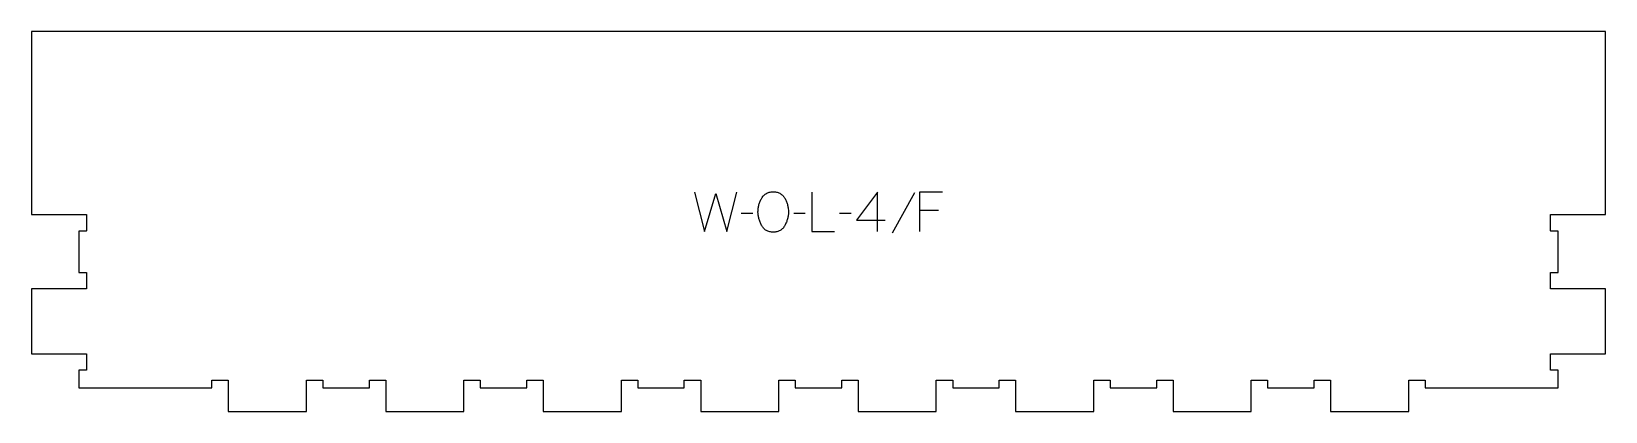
# Model space of a CAD drawing. Extents: x 0 to 1199, y 0 to 289.
import ezdxf

# ---------------------------------------------------------------- set-up
doc = ezdxf.new("R2010")
doc.units = 0
doc.layers.add('1_ANYTOOL_1MMDEEP_LABELS_S', color=2, linetype='CONTINUOUS')
doc.layers.add('4_ANYTOOL_CUTTHROUGH_OUTSI', color=5, linetype='CONTINUOUS')

msp = doc.modelspace()

# ---------------------------------------------------------------- linework, layer by layer
at = {"layer": '1_ANYTOOL_1MMDEEP_LABELS_S'}
for p, q in [((672.993064, 166.603795), (655.80735, 135.832366)), ((549.60735, 150.960938), (540.821636, 150.875223)), ((589.635922, 150.960938), (580.850207, 150.875223)), ((624.521636, 150.960938), (615.735922, 150.875223)), ((628.80735, 145.732366), (650.578779, 145.732366)), ((691.078779, 153.103795), (676.593064, 153.103795))]:
    msp.add_line(p, q, dxfattribs=at)
for points in [[(505.250207, 167.075223), (512.964493, 137.075223), (521.40735, 166.175223), (529.893064, 137.075223), (537.393064, 167.075223)], [(594.778779, 167.075223), (594.778779, 137.075223), (611.878779, 137.075223)], [(644.793064, 137.075223), (644.835922, 167.11808), (628.80735, 145.732366)], [(694.250207, 167.075223), (676.593064, 167.075223), (676.593064, 137.075223)]]:
    msp.add_lwpolyline(points, dxfattribs=at)
msp.add_lwpolyline([(565.678779, 167.41808, -0.064784), (568.352734, 167.070159, -0.088904), (570.778779, 165.939509, -0.05419), (572.701343, 164.247379, -0.051179), (574.228779, 162.189509, -0.041653), (575.410978, 159.760736, -0.036749), (576.200207, 157.175223, -0.024892), (576.657987, 154.55596, -0.030823), (576.821636, 151.903795, -0.034269), (576.645116, 149.331298, -0.031918), (576.130564, 146.803795, -0.031725), (575.242377, 144.194398, -0.026303), (574.05735, 141.703795, -0.058719), (572.53357, 139.542047, -0.077745), (570.49485, 137.878795, -0.077243), (568.007862, 136.899957, -0.055252), (565.335922, 136.603795, -0.054051), (562.581997, 136.902374, -0.077615), (560.016279, 137.900223, -0.078558), (557.941205, 139.587297, -0.060481), (556.400207, 141.789509, -0.02629), (555.213547, 144.328728, -0.031299), (554.326993, 146.985938, -0.031469), (553.811954, 149.572753, -0.033416), (553.635922, 152.203795, -0.032847), (553.814599, 154.920743, -0.035049), (554.359136, 157.587723, -0.03503), (555.27511, 160.164762, -0.032231), (556.528779, 162.596652, -0.062518), (558.150667, 164.663746, -0.074052), (560.262707, 166.212723, -0.072322), (562.889561, 167.143614, -0.049083)], format="xyb", close=True, dxfattribs=at)
at = {"layer": '4_ANYTOOL_CUTTHROUGH_OUTSI'}
msp.add_lwpolyline([(977.5, 18), (977.5, 23.75, -0.414214), (977.75, 24), (989.75, 24, -0.414214), (990, 23.75), (990, 0), (1049.5, 0), (1049.5, 23.75, -0.414214), (1049.75, 24), (1061.75, 24, -0.414214), (1062, 23.75), (1062, 17.999993), (1163.499201, 17.997168), (1163.499234, 31.497162), (1157.749234, 31.497176, -0.414214), (1157.499235, 31.747177), (1157.499264, 43.747177, -0.414214), (1157.749265, 43.997176), (1199.499265, 43.997074), (1199.499385, 93.497074), (1157.749385, 93.497176, -0.414214), (1157.499386, 93.747177), (1157.499415, 105.747177, -0.414214), (1157.749416, 105.997176), (1163.499416, 105.997162), (1163.499493, 137.496829), (1157.749493, 137.496843, -0.414214), (1157.499493, 137.746844), (1157.499523, 149.746844, -0.414214), (1157.749524, 149.996843), (1199.499285, 149.996692), (1199.499979, 289.499983), (0.000007, 289.499983), (0.000238, 149.999617), (41.75, 149.999667, -0.414214), (42, 149.749667), (42, 137.749667, -0.414214), (41.75, 137.499667), (36, 137.499667), (36, 106), (41.75, 106, -0.414214), (42, 105.75), (42, 93.75, -0.414214), (41.75, 93.5), (0, 93.5), (0, 44), (41.75, 44, -0.414214), (42, 43.75), (42, 31.75, -0.414214), (41.75, 31.5), (36, 31.5), (36, 18), (137.5, 18), (137.5, 23.75, -0.414214), (137.75, 24), (149.75, 24, -0.414214), (150, 23.75), (150, 0), (209.5, 0), (209.5, 23.75, -0.414214), (209.75, 24), (221.75, 24, -0.414214), (222, 23.75), (222, 18), (257.5, 18), (257.5, 23.75, -0.414214), (257.75, 24), (269.75, 24, -0.414214), (270, 23.75), (270, 0), (329.5, 0), (329.5, 23.75, -0.414214), (329.75, 24), (341.75, 24, -0.414214), (342, 23.75), (342, 18), (377.5, 18), (377.5, 23.75, -0.414214), (377.75, 24), (389.75, 24, -0.414214), (390, 23.75), (390, 0), (449.5, 0), (449.5, 23.75, -0.414214), (449.75, 24), (461.75, 24, -0.414214), (462, 23.75), (462, 18), (497.5, 18), (497.5, 23.75, -0.414214), (497.75, 24), (509.75, 24, -0.414214), (510, 23.75), (510, 0), (569.5, 0), (569.5, 23.75, -0.414214), (569.75, 24), (581.75, 24, -0.414214), (582, 23.75), (582, 18), (617.5, 18), (617.5, 23.75, -0.414214), (617.75, 24), (629.75, 24, -0.414214), (630, 23.75), (630, 0), (689.5, 0), (689.5, 23.75, -0.414214), (689.75, 24), (701.75, 24, -0.414214), (702, 23.75), (702, 18), (737.5, 18), (737.5, 23.75, -0.414214), (737.75, 24), (749.75, 24, -0.414214), (750, 23.75), (750, 0), (809.5, 0), (809.5, 23.75, -0.414214), (809.75, 24), (821.75, 24, -0.414214), (822, 23.75), (822, 18), (857.5, 18), (857.5, 23.75, -0.414214), (857.75, 24), (869.75, 24, -0.414214), (870, 23.75), (870, 0), (929.5, 0), (929.5, 23.75, -0.414214), (929.75, 24), (941.75, 24, -0.414214), (942, 23.75), (942, 18)], format="xyb", close=True, dxfattribs=at)

doc.saveas('drawing.dxf')
